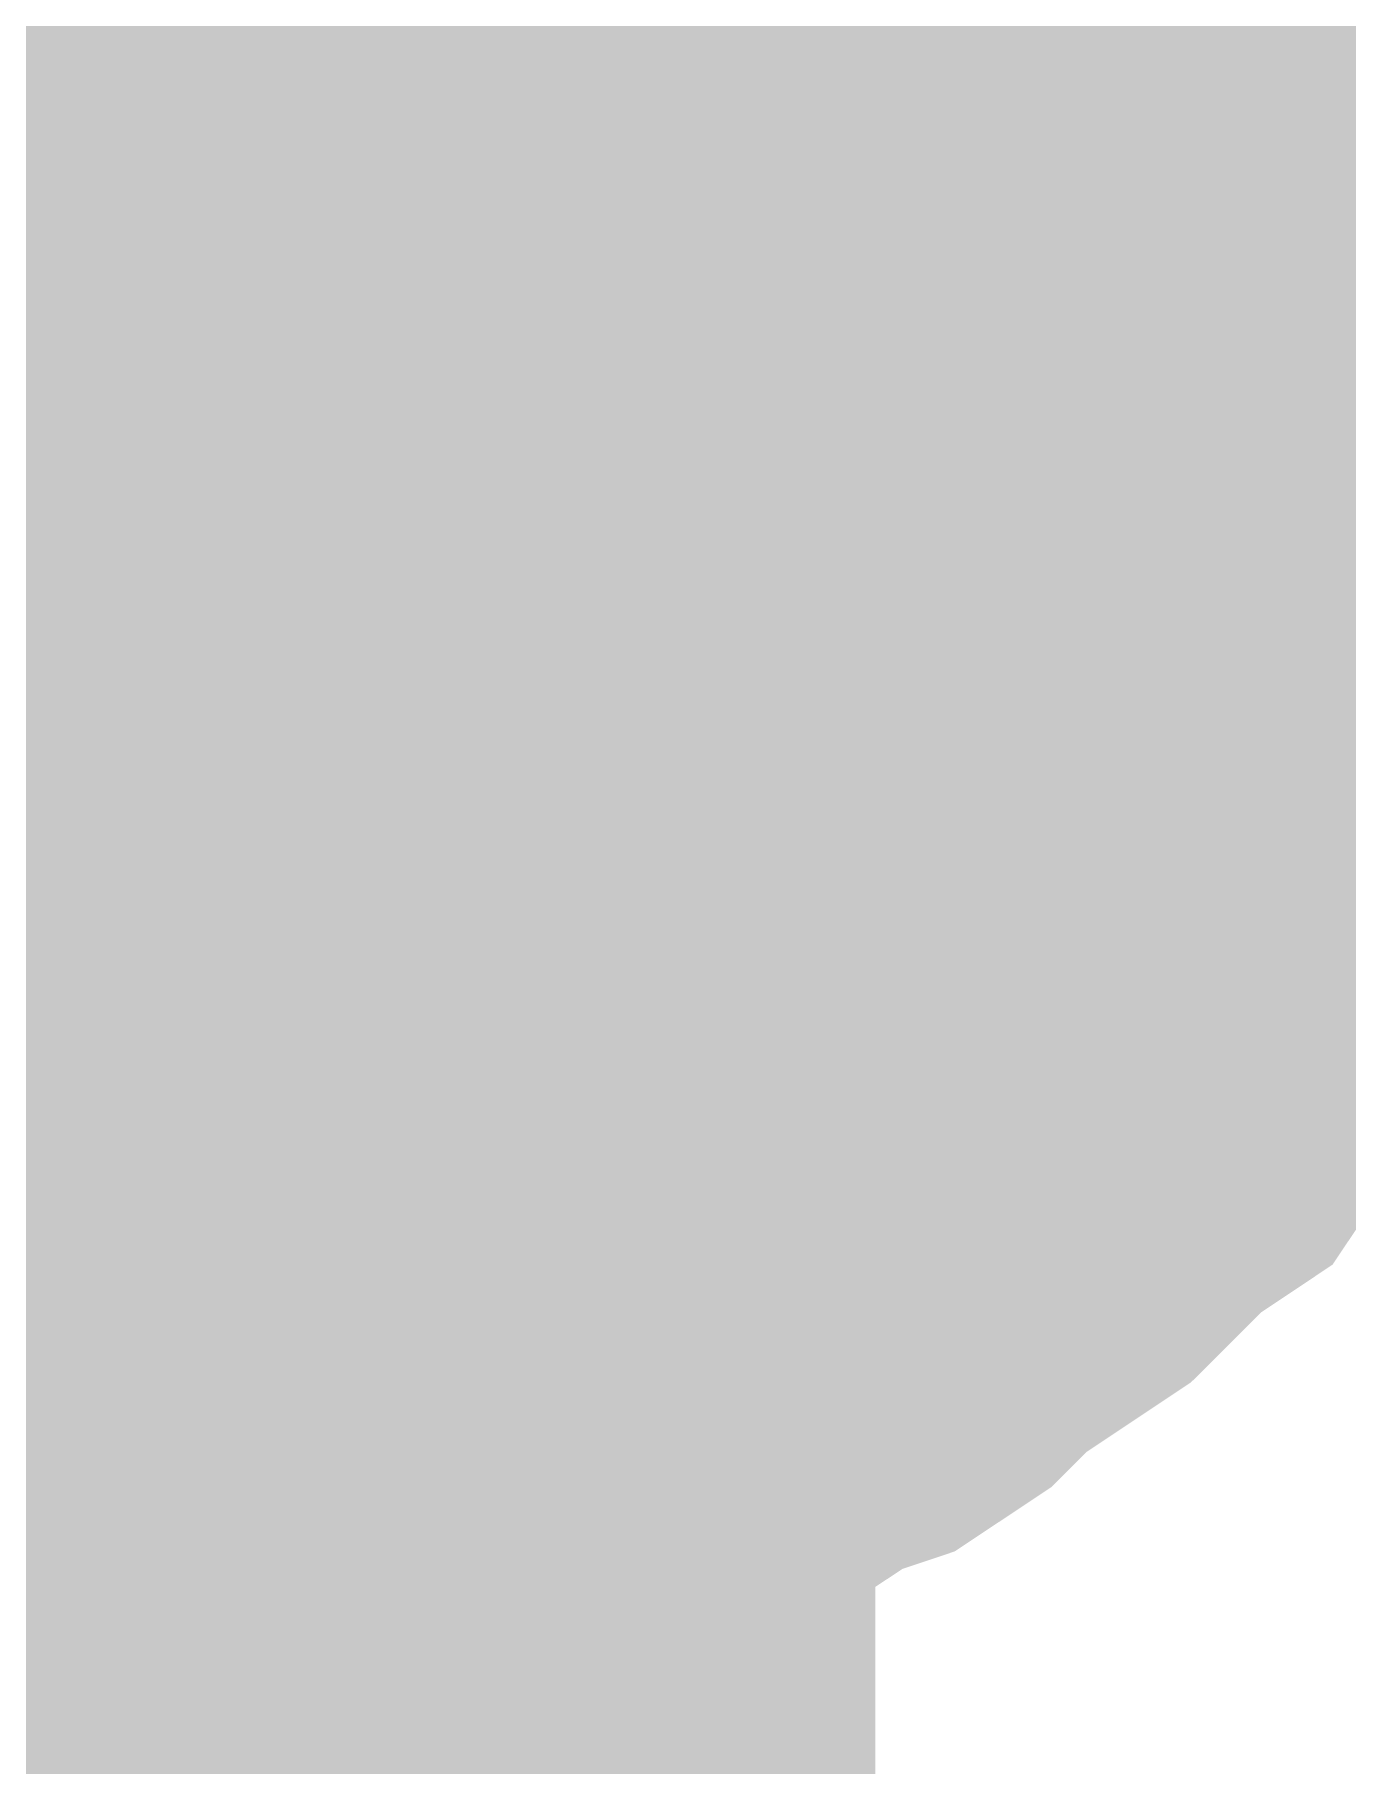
# Model space of a CAD drawing. Header units: inches. Extents: x 0 to 841, y 0 to 594.
# Drawn here: x 214.855 to 215.701, y 556.545 to 557.661 of the extents above; entities that cross this region are included whole.
import ezdxf

# ---------------------------------------------------------------- set-up
doc = ezdxf.new("R2010")
doc.units = ezdxf.units.IN
doc.layers.add('Sheet', color=255, linetype='Continuous')

msp = doc.modelspace()

# ---------------------------------------------------------------- linework, layer by layer
at = {"layer": 'Sheet'}
msp.add_lwpolyline([(214.7459, 557.4999, 0.508, 0.508, 1), (215.2539, 557.4999, 0.508, 0.508, 1)], format="xyseb", close=True, dxfattribs=at)
for points in [[(215.696, 557.8295, 0.2997, 0.2997, 0), (215.7185, 557.7958, 0.2997, 0.2997, 0), (215.7297, 557.7621, 0.2997, 0.2997, 0), (215.7409, 557.7172, 0.2997, 0.2997, 0), (215.7522, 557.6835, 0.2997, 0.2997, 0), (215.7634, 557.6498, 0.2997, 0.2997, 0), (215.7634, 557.6049, 0.2997, 0.2997, 0), (215.7746, 557.5712, 0.2997, 0.2997, 0), (215.7746, 557.5375, 0.2997, 0.2997, 0), (215.7746, 557.4926, 0.2997, 0.2997, 0)], [(215.696, 557.8295, 0.2997, 0.2997, 0), (215.7185, 557.7958, 0.2997, 0.2997, 0), (215.7297, 557.7621, 0.2997, 0.2997, 0), (215.7409, 557.7172, 0.2997, 0.2997, 0), (215.7522, 557.6835, 0.2997, 0.2997, 0), (215.7634, 557.6498, 0.2997, 0.2997, 0), (215.7634, 557.6049, 0.2997, 0.2997, 0), (215.7746, 557.5712, 0.2997, 0.2997, 0), (215.7746, 557.5375, 0.2997, 0.2997, 0), (215.7746, 557.4926, 0.2997, 0.2997, 0)], [(215.696, 557.8295, 0.2997, 0.2997, 0), (215.7185, 557.7958, 0.2997, 0.2997, 0), (215.7297, 557.7621, 0.2997, 0.2997, 0), (215.7409, 557.7172, 0.2997, 0.2997, 0), (215.7522, 557.6835, 0.2997, 0.2997, 0), (215.7634, 557.6498, 0.2997, 0.2997, 0), (215.7634, 557.6049, 0.2997, 0.2997, 0), (215.7746, 557.5712, 0.2997, 0.2997, 0), (215.7746, 557.5375, 0.2997, 0.2997, 0), (215.7746, 557.4926, 0.2997, 0.2997, 0)], [(215.4153, 557.8183, 0.2997, 0.2997, 0), (215.4265, 557.7958, 0.2997, 0.2997, 0), (215.4378, 557.7734, 0.2997, 0.2997, 0), (215.4602, 557.7509, 0.2997, 0.2997, 0), (215.4714, 557.7397, 0.2997, 0.2997, 0), (215.4827, 557.7172, 0.2997, 0.2997, 0), (215.4827, 557.6948, 0.2997, 0.2997, 0), (215.4939, 557.6723, 0.2997, 0.2997, 0), (215.5051, 557.6386, 0.2997, 0.2997, 0), (215.5164, 557.6162, 0.2997, 0.2997, 0), (215.5164, 557.5937, 0.2997, 0.2997, 0), (215.5164, 557.5712, 0.2997, 0.2997, 0), (215.5276, 557.5488, 0.2997, 0.2997, 0), (215.5276, 557.5151, 0.2997, 0.2997, 0), (215.5276, 557.4926, 0.2997, 0.2997, 0)], [(215.4153, 557.8183, 0.2997, 0.2997, 0), (215.4265, 557.7958, 0.2997, 0.2997, 0), (215.4378, 557.7734, 0.2997, 0.2997, 0), (215.4602, 557.7509, 0.2997, 0.2997, 0), (215.4714, 557.7397, 0.2997, 0.2997, 0), (215.4827, 557.7172, 0.2997, 0.2997, 0), (215.4827, 557.6948, 0.2997, 0.2997, 0), (215.4939, 557.6723, 0.2997, 0.2997, 0), (215.5051, 557.6386, 0.2997, 0.2997, 0), (215.5164, 557.6162, 0.2997, 0.2997, 0), (215.5164, 557.5937, 0.2997, 0.2997, 0), (215.5164, 557.5712, 0.2997, 0.2997, 0), (215.5276, 557.5488, 0.2997, 0.2997, 0), (215.5276, 557.5151, 0.2997, 0.2997, 0), (215.5276, 557.4926, 0.2997, 0.2997, 0)], [(187.5227, 557.4926, 0.7493, 0.7493, 0), (200.0205, 557.4926, 0.7493, 0.7493, 0), (200.0205, 557.4926, 0.7493, 0.7493, 0), (215.0223, 557.4926, 0.7493, 0.7493, 0), (215.0223, 557.4926, 0.7493, 0.7493, 0), (227.5201, 557.4926, 0.7493, 0.7493, 0)], [(215.0223, 557.4926, 0.7493, 0.7493, 0), (215.0223, 551.9901, 0.7493, 0.7493, 0)], [(215.4827, 557.7172, 0.0991, 0.0991, 0), (215.4827, 557.6948, 0.0991, 0.0991, 0), (215.4939, 557.6723, 0.0991, 0.0991, 0), (215.5051, 557.6386, 0.0991, 0.0991, 0), (215.5164, 557.6162, 0.0991, 0.0991, 0), (215.5164, 557.5937, 0.0991, 0.0991, 0), (215.5164, 557.5712, 0.0991, 0.0991, 0), (215.5276, 557.5488, 0.0991, 0.0991, 0), (215.5276, 557.5151, 0.0991, 0.0991, 0), (215.5276, 557.4926, 0.0991, 0.0991, 0)], [(215.4827, 557.7172, 0.0991, 0.0991, 0), (215.4827, 557.6948, 0.0991, 0.0991, 0), (215.4939, 557.6723, 0.0991, 0.0991, 0), (215.5051, 557.6386, 0.0991, 0.0991, 0), (215.5164, 557.6162, 0.0991, 0.0991, 0), (215.5164, 557.5937, 0.0991, 0.0991, 0), (215.5164, 557.5712, 0.0991, 0.0991, 0), (215.5276, 557.5488, 0.0991, 0.0991, 0), (215.5276, 557.5151, 0.0991, 0.0991, 0), (215.5276, 557.4926, 0.0991, 0.0991, 0)], [(215.7409, 557.7172, 0.0991, 0.0991, 0), (215.7522, 557.6835, 0.0991, 0.0991, 0)], [(215.7409, 557.7172, 0.0991, 0.0991, 0), (215.7522, 557.6835, 0.0991, 0.0991, 0)], [(215.7409, 557.7172, 0.0991, 0.0991, 0), (215.7522, 557.6835, 0.0991, 0.0991, 0)], [(215.7746, 557.4926, 0.2997, 0.2997, 0), (215.7746, 557.4589, 0.2997, 0.2997, 0), (215.7746, 557.414, 0.2997, 0.2997, 0), (215.7634, 557.3803, 0.2997, 0.2997, 0), (215.7634, 557.3354, 0.2997, 0.2997, 0), (215.7522, 557.3017, 0.2997, 0.2997, 0), (215.7409, 557.268, 0.2997, 0.2997, 0), (215.7297, 557.2343, 0.2997, 0.2997, 0), (215.7185, 557.2007, 0.2997, 0.2997, 0), (215.696, 557.167, 0.2997, 0.2997, 0), (215.6848, 557.1333, 0.2997, 0.2997, 0), (215.6623, 557.0996, 0.2997, 0.2997, 0), (215.6511, 557.0659, 0.2997, 0.2997, 0), (215.6286, 557.0434, 0.2997, 0.2997, 0), (215.6062, 557.0098, 0.2997, 0.2997, 0), (215.5837, 556.9761, 0.2997, 0.2997, 0), (215.55, 556.9536, 0.2997, 0.2997, 0), (215.5276, 556.9311, 0.2997, 0.2997, 0), (215.5051, 556.9087, 0.2997, 0.2997, 0), (215.4714, 556.8862, 0.2997, 0.2997, 0), (215.4378, 556.8638, 0.2997, 0.2997, 0), (215.4153, 556.8413, 0.2997, 0.2997, 0), (215.3816, 556.8189, 0.2997, 0.2997, 0), (215.3479, 556.8076, 0.2997, 0.2997, 0), (215.3142, 556.7852, 0.2997, 0.2997, 0), (215.2805, 556.7739, 0.2997, 0.2997, 0), (215.2469, 556.7627, 0.2997, 0.2997, 0), (215.2132, 556.7515, 0.2997, 0.2997, 0), (215.1795, 556.7402, 0.2997, 0.2997, 0), (215.1346, 556.7402, 0.2997, 0.2997, 0), (215.1009, 556.729, 0.2997, 0.2997, 0), (215.056, 556.729, 0.2997, 0.2997, 0), (215.0223, 556.729, 0.2997, 0.2997, 0)], [(215.0223, 552.4955, 0.2997, 0.2997, 0), (215.0223, 557.4926, 0.2997, 0.2997, 0)], [(215.7746, 557.4926, 0.2997, 0.2997, 0), (215.7746, 557.4589, 0.2997, 0.2997, 0), (215.7746, 557.414, 0.2997, 0.2997, 0), (215.7634, 557.3803, 0.2997, 0.2997, 0), (215.7634, 557.3354, 0.2997, 0.2997, 0), (215.7522, 557.3017, 0.2997, 0.2997, 0), (215.7409, 557.268, 0.2997, 0.2997, 0), (215.7297, 557.2343, 0.2997, 0.2997, 0), (215.7185, 557.2007, 0.2997, 0.2997, 0), (215.696, 557.167, 0.2997, 0.2997, 0), (215.6848, 557.1333, 0.2997, 0.2997, 0), (215.6623, 557.0996, 0.2997, 0.2997, 0), (215.6511, 557.0659, 0.2997, 0.2997, 0), (215.6286, 557.0434, 0.2997, 0.2997, 0), (215.6062, 557.0098, 0.2997, 0.2997, 0), (215.5837, 556.9761, 0.2997, 0.2997, 0), (215.55, 556.9536, 0.2997, 0.2997, 0), (215.5276, 556.9311, 0.2997, 0.2997, 0), (215.5051, 556.9087, 0.2997, 0.2997, 0), (215.4714, 556.8862, 0.2997, 0.2997, 0), (215.4378, 556.8638, 0.2997, 0.2997, 0), (215.4153, 556.8413, 0.2997, 0.2997, 0), (215.3816, 556.8189, 0.2997, 0.2997, 0), (215.3479, 556.8076, 0.2997, 0.2997, 0), (215.3142, 556.7852, 0.2997, 0.2997, 0), (215.2805, 556.7739, 0.2997, 0.2997, 0), (215.2469, 556.7627, 0.2997, 0.2997, 0), (215.2132, 556.7515, 0.2997, 0.2997, 0), (215.1795, 556.7402, 0.2997, 0.2997, 0), (215.1346, 556.7402, 0.2997, 0.2997, 0), (215.1009, 556.729, 0.2997, 0.2997, 0), (215.056, 556.729, 0.2997, 0.2997, 0), (215.0223, 556.729, 0.2997, 0.2997, 0)], [(215.7746, 557.4926, 0.2997, 0.2997, 0), (215.7746, 557.4589, 0.2997, 0.2997, 0), (215.7746, 557.414, 0.2997, 0.2997, 0), (215.7634, 557.3803, 0.2997, 0.2997, 0), (215.7634, 557.3354, 0.2997, 0.2997, 0), (215.7522, 557.3017, 0.2997, 0.2997, 0), (215.7409, 557.268, 0.2997, 0.2997, 0), (215.7297, 557.2343, 0.2997, 0.2997, 0), (215.7185, 557.2007, 0.2997, 0.2997, 0), (215.696, 557.167, 0.2997, 0.2997, 0), (215.6848, 557.1333, 0.2997, 0.2997, 0), (215.6623, 557.0996, 0.2997, 0.2997, 0), (215.6511, 557.0659, 0.2997, 0.2997, 0), (215.6286, 557.0434, 0.2997, 0.2997, 0), (215.6062, 557.0098, 0.2997, 0.2997, 0), (215.5837, 556.9761, 0.2997, 0.2997, 0), (215.55, 556.9536, 0.2997, 0.2997, 0), (215.5276, 556.9311, 0.2997, 0.2997, 0), (215.5051, 556.9087, 0.2997, 0.2997, 0), (215.4714, 556.8862, 0.2997, 0.2997, 0), (215.4378, 556.8638, 0.2997, 0.2997, 0), (215.4153, 556.8413, 0.2997, 0.2997, 0), (215.3816, 556.8189, 0.2997, 0.2997, 0), (215.3479, 556.8076, 0.2997, 0.2997, 0), (215.3142, 556.7852, 0.2997, 0.2997, 0), (215.2805, 556.7739, 0.2997, 0.2997, 0), (215.2469, 556.7627, 0.2997, 0.2997, 0), (215.2132, 556.7515, 0.2997, 0.2997, 0), (215.1795, 556.7402, 0.2997, 0.2997, 0), (215.1346, 556.7402, 0.2997, 0.2997, 0), (215.1009, 556.729, 0.2997, 0.2997, 0), (215.056, 556.729, 0.2997, 0.2997, 0), (215.0223, 556.729, 0.2997, 0.2997, 0)], [(215.5276, 557.4926, 0.2997, 0.2997, 0), (215.5276, 557.4702, 0.2997, 0.2997, 0), (215.5276, 557.4365, 0.2997, 0.2997, 0), (215.5164, 557.414, 0.2997, 0.2997, 0), (215.5164, 557.3916, 0.2997, 0.2997, 0), (215.5164, 557.3691, 0.2997, 0.2997, 0), (215.5051, 557.3466, 0.2997, 0.2997, 0), (215.4939, 557.313, 0.2997, 0.2997, 0), (215.4827, 557.2905, 0.2997, 0.2997, 0), (215.4827, 557.268, 0.2997, 0.2997, 0), (215.4714, 557.2456, 0.2997, 0.2997, 0), (215.4602, 557.2343, 0.2997, 0.2997, 0), (215.4378, 557.2119, 0.2997, 0.2997, 0), (215.4265, 557.1894, 0.2997, 0.2997, 0), (215.4153, 557.167, 0.2997, 0.2997, 0), (215.3928, 557.1557, 0.2997, 0.2997, 0), (215.3816, 557.1333, 0.2997, 0.2997, 0), (215.3592, 557.1221, 0.2997, 0.2997, 0), (215.3479, 557.0996, 0.2997, 0.2997, 0), (215.3255, 557.0884, 0.2997, 0.2997, 0), (215.303, 557.0771, 0.2997, 0.2997, 0), (215.2805, 557.0547, 0.2997, 0.2997, 0), (215.2693, 557.0434, 0.2997, 0.2997, 0), (215.2469, 557.0322, 0.2997, 0.2997, 0), (215.2244, 557.0322, 0.2997, 0.2997, 0), (215.2019, 557.021, 0.2997, 0.2997, 0), (215.1683, 557.0098, 0.2997, 0.2997, 0), (215.1458, 556.9985, 0.2997, 0.2997, 0), (215.1233, 556.9985, 0.2997, 0.2997, 0), (215.1009, 556.9985, 0.2997, 0.2997, 0), (215.0784, 556.9873, 0.2997, 0.2997, 0), (215.0447, 556.9873, 0.2997, 0.2997, 0), (215.0223, 556.9873, 0.2997, 0.2997, 0)], [(215.5276, 557.4926, 0.2997, 0.2997, 0), (215.5276, 557.4702, 0.2997, 0.2997, 0), (215.5276, 557.4365, 0.2997, 0.2997, 0), (215.5164, 557.414, 0.2997, 0.2997, 0), (215.5164, 557.3916, 0.2997, 0.2997, 0), (215.5164, 557.3691, 0.2997, 0.2997, 0), (215.5051, 557.3466, 0.2997, 0.2997, 0), (215.4939, 557.313, 0.2997, 0.2997, 0), (215.4827, 557.2905, 0.2997, 0.2997, 0), (215.4827, 557.268, 0.2997, 0.2997, 0), (215.4714, 557.2456, 0.2997, 0.2997, 0), (215.4602, 557.2343, 0.2997, 0.2997, 0), (215.4378, 557.2119, 0.2997, 0.2997, 0), (215.4265, 557.1894, 0.2997, 0.2997, 0), (215.4153, 557.167, 0.2997, 0.2997, 0), (215.3928, 557.1557, 0.2997, 0.2997, 0), (215.3816, 557.1333, 0.2997, 0.2997, 0), (215.3592, 557.1221, 0.2997, 0.2997, 0), (215.3479, 557.0996, 0.2997, 0.2997, 0), (215.3255, 557.0884, 0.2997, 0.2997, 0), (215.303, 557.0771, 0.2997, 0.2997, 0), (215.2805, 557.0547, 0.2997, 0.2997, 0), (215.2693, 557.0434, 0.2997, 0.2997, 0), (215.2469, 557.0322, 0.2997, 0.2997, 0), (215.2244, 557.0322, 0.2997, 0.2997, 0), (215.2019, 557.021, 0.2997, 0.2997, 0), (215.1683, 557.0098, 0.2997, 0.2997, 0), (215.1458, 556.9985, 0.2997, 0.2997, 0), (215.1233, 556.9985, 0.2997, 0.2997, 0), (215.1009, 556.9985, 0.2997, 0.2997, 0), (215.0784, 556.9873, 0.2997, 0.2997, 0), (215.0447, 556.9873, 0.2997, 0.2997, 0), (215.0223, 556.9873, 0.2997, 0.2997, 0)], [(215.5276, 557.4926, 0.2997, 0.2997, 0), (215.5276, 557.4926, 0.2997, 0.2997, 0), (215.5276, 557.4926, 0.2997, 0.2997, 0), (215.5276, 557.4926, 0.2997, 0.2997, 0), (215.5276, 557.4926, 0.2997, 0.2997, 0), (215.5276, 557.4926, 0.2997, 0.2997, 0), (215.5276, 557.4926, 0.2997, 0.2997, 0), (215.5276, 557.4926, 0.2997, 0.2997, 0), (215.5276, 557.4926, 0.2997, 0.2997, 0), (215.5276, 557.4926, 0.2997, 0.2997, 0), (215.5276, 557.4926, 0.2997, 0.2997, 0), (215.5276, 557.4926, 0.2997, 0.2997, 0), (215.5276, 557.4926, 0.2997, 0.2997, 0), (215.5276, 557.4926, 0.2997, 0.2997, 0), (215.5276, 557.4926, 0.2997, 0.2997, 0), (215.5276, 557.4926, 0.2997, 0.2997, 0), (215.5276, 557.4926, 0.2997, 0.2997, 0), (215.5276, 557.4926, 0.2997, 0.2997, 0), (215.5276, 557.4926, 0.2997, 0.2997, 0), (215.5276, 557.4926, 0.2997, 0.2997, 0), (215.5276, 557.4926, 0.2997, 0.2997, 0), (215.5276, 557.4926, 0.2997, 0.2997, 0), (215.5276, 557.4926, 0.2997, 0.2997, 0), (215.5276, 557.4926, 0.2997, 0.2997, 0), (215.5276, 557.4926, 0.2997, 0.2997, 0), (215.5276, 557.4926, 0.2997, 0.2997, 0), (215.5276, 557.4926, 0.2997, 0.2997, 0), (215.5276, 557.4926, 0.2997, 0.2997, 0), (215.5276, 557.4926, 0.2997, 0.2997, 0), (215.5276, 557.4926, 0.2997, 0.2997, 0), (215.5276, 557.4926, 0.2997, 0.2997, 0), (215.5276, 557.4926, 0.2997, 0.2997, 0), (215.5276, 557.4926, 0.2997, 0.2997, 0)], [(215.5276, 557.4926, 0.2997, 0.2997, 0), (215.5276, 557.4926, 0.2997, 0.2997, 0)], [(215.5276, 557.4926, 0.2997, 0.2997, 0), (215.5276, 557.4926, 0.2997, 0.2997, 0), (215.5276, 557.4926, 0.2997, 0.2997, 0), (215.5276, 557.4926, 0.2997, 0.2997, 0), (215.5276, 557.4926, 0.2997, 0.2997, 0), (215.5276, 557.4926, 0.2997, 0.2997, 0), (215.5276, 557.4926, 0.2997, 0.2997, 0), (215.5276, 557.4926, 0.2997, 0.2997, 0), (215.5276, 557.4926, 0.2997, 0.2997, 0), (215.5276, 557.4926, 0.2997, 0.2997, 0), (215.5276, 557.4926, 0.2997, 0.2997, 0), (215.5276, 557.4926, 0.2997, 0.2997, 0), (215.5276, 557.4926, 0.2997, 0.2997, 0), (215.5276, 557.4926, 0.2997, 0.2997, 0), (215.5276, 557.4926, 0.2997, 0.2997, 0), (215.5276, 557.4926, 0.2997, 0.2997, 0), (215.5276, 557.4926, 0.2997, 0.2997, 0), (215.5276, 557.4926, 0.2997, 0.2997, 0), (215.5276, 557.4926, 0.2997, 0.2997, 0), (215.5276, 557.4926, 0.2997, 0.2997, 0), (215.5276, 557.4926, 0.2997, 0.2997, 0), (215.5276, 557.4926, 0.2997, 0.2997, 0), (215.5276, 557.4926, 0.2997, 0.2997, 0), (215.5276, 557.4926, 0.2997, 0.2997, 0), (215.5276, 557.4926, 0.2997, 0.2997, 0), (215.5276, 557.4926, 0.2997, 0.2997, 0), (215.5276, 557.4926, 0.2997, 0.2997, 0), (215.5276, 557.4926, 0.2997, 0.2997, 0), (215.5276, 557.4926, 0.2997, 0.2997, 0), (215.5276, 557.4926, 0.2997, 0.2997, 0), (215.5276, 557.4926, 0.2997, 0.2997, 0), (215.5276, 557.4926, 0.2997, 0.2997, 0), (215.5276, 557.4926, 0.2997, 0.2997, 0)], [(215.5276, 557.4926, 0.2997, 0.2997, 0), (215.5276, 557.4926, 0.2997, 0.2997, 0)], [(215.7746, 557.4926, 0.2997, 0.2997, 0), (215.7746, 557.4926, 0.2997, 0.2997, 0), (215.7746, 557.4926, 0.2997, 0.2997, 0), (215.7746, 557.4926, 0.2997, 0.2997, 0), (215.7746, 557.4926, 0.2997, 0.2997, 0), (215.7746, 557.4926, 0.2997, 0.2997, 0), (215.7746, 557.4926, 0.2997, 0.2997, 0), (215.7746, 557.4926, 0.2997, 0.2997, 0), (215.7746, 557.4926, 0.2997, 0.2997, 0), (215.7746, 557.4926, 0.2997, 0.2997, 0), (215.7746, 557.4926, 0.2997, 0.2997, 0), (215.7746, 557.4926, 0.2997, 0.2997, 0), (215.7746, 557.4926, 0.2997, 0.2997, 0), (215.7746, 557.4926, 0.2997, 0.2997, 0), (215.7746, 557.4926, 0.2997, 0.2997, 0), (215.7746, 557.4926, 0.2997, 0.2997, 0), (215.7746, 557.4926, 0.2997, 0.2997, 0), (215.7746, 557.4926, 0.2997, 0.2997, 0), (215.7746, 557.4926, 0.2997, 0.2997, 0), (215.7746, 557.4926, 0.2997, 0.2997, 0), (215.7746, 557.4926, 0.2997, 0.2997, 0), (215.7746, 557.4926, 0.2997, 0.2997, 0), (215.7746, 557.4926, 0.2997, 0.2997, 0), (215.7746, 557.4926, 0.2997, 0.2997, 0), (215.7746, 557.4926, 0.2997, 0.2997, 0), (215.7746, 557.4926, 0.2997, 0.2997, 0), (215.7746, 557.4926, 0.2997, 0.2997, 0), (215.7746, 557.4926, 0.2997, 0.2997, 0), (215.7746, 557.4926, 0.2997, 0.2997, 0), (215.7746, 557.4926, 0.2997, 0.2997, 0), (215.7746, 557.4926, 0.2997, 0.2997, 0), (215.7746, 557.4926, 0.2997, 0.2997, 0), (215.7746, 557.4926, 0.2997, 0.2997, 0)], [(215.7746, 557.4926, 0.2997, 0.2997, 0), (215.7746, 557.4926, 0.2997, 0.2997, 0)], [(215.7746, 557.4926, 0.2997, 0.2997, 0), (215.7746, 557.4926, 0.2997, 0.2997, 0), (215.7746, 557.4926, 0.2997, 0.2997, 0), (215.7746, 557.4926, 0.2997, 0.2997, 0), (215.7746, 557.4926, 0.2997, 0.2997, 0), (215.7746, 557.4926, 0.2997, 0.2997, 0), (215.7746, 557.4926, 0.2997, 0.2997, 0), (215.7746, 557.4926, 0.2997, 0.2997, 0), (215.7746, 557.4926, 0.2997, 0.2997, 0), (215.7746, 557.4926, 0.2997, 0.2997, 0), (215.7746, 557.4926, 0.2997, 0.2997, 0), (215.7746, 557.4926, 0.2997, 0.2997, 0), (215.7746, 557.4926, 0.2997, 0.2997, 0), (215.7746, 557.4926, 0.2997, 0.2997, 0), (215.7746, 557.4926, 0.2997, 0.2997, 0), (215.7746, 557.4926, 0.2997, 0.2997, 0), (215.7746, 557.4926, 0.2997, 0.2997, 0), (215.7746, 557.4926, 0.2997, 0.2997, 0), (215.7746, 557.4926, 0.2997, 0.2997, 0), (215.7746, 557.4926, 0.2997, 0.2997, 0), (215.7746, 557.4926, 0.2997, 0.2997, 0), (215.7746, 557.4926, 0.2997, 0.2997, 0), (215.7746, 557.4926, 0.2997, 0.2997, 0), (215.7746, 557.4926, 0.2997, 0.2997, 0), (215.7746, 557.4926, 0.2997, 0.2997, 0), (215.7746, 557.4926, 0.2997, 0.2997, 0), (215.7746, 557.4926, 0.2997, 0.2997, 0), (215.7746, 557.4926, 0.2997, 0.2997, 0), (215.7746, 557.4926, 0.2997, 0.2997, 0), (215.7746, 557.4926, 0.2997, 0.2997, 0), (215.7746, 557.4926, 0.2997, 0.2997, 0), (215.7746, 557.4926, 0.2997, 0.2997, 0), (215.7746, 557.4926, 0.2997, 0.2997, 0)], [(215.7746, 557.4926, 0.2997, 0.2997, 0), (215.7746, 557.4926, 0.2997, 0.2997, 0)], [(215.7746, 557.4926, 0.2997, 0.2997, 0), (215.7746, 557.4926, 0.2997, 0.2997, 0), (215.7746, 557.4926, 0.2997, 0.2997, 0), (215.7746, 557.4926, 0.2997, 0.2997, 0), (215.7746, 557.4926, 0.2997, 0.2997, 0), (215.7746, 557.4926, 0.2997, 0.2997, 0), (215.7746, 557.4926, 0.2997, 0.2997, 0), (215.7746, 557.4926, 0.2997, 0.2997, 0), (215.7746, 557.4926, 0.2997, 0.2997, 0), (215.7746, 557.4926, 0.2997, 0.2997, 0), (215.7746, 557.4926, 0.2997, 0.2997, 0), (215.7746, 557.4926, 0.2997, 0.2997, 0), (215.7746, 557.4926, 0.2997, 0.2997, 0), (215.7746, 557.4926, 0.2997, 0.2997, 0), (215.7746, 557.4926, 0.2997, 0.2997, 0), (215.7746, 557.4926, 0.2997, 0.2997, 0), (215.7746, 557.4926, 0.2997, 0.2997, 0), (215.7746, 557.4926, 0.2997, 0.2997, 0), (215.7746, 557.4926, 0.2997, 0.2997, 0), (215.7746, 557.4926, 0.2997, 0.2997, 0), (215.7746, 557.4926, 0.2997, 0.2997, 0), (215.7746, 557.4926, 0.2997, 0.2997, 0), (215.7746, 557.4926, 0.2997, 0.2997, 0), (215.7746, 557.4926, 0.2997, 0.2997, 0), (215.7746, 557.4926, 0.2997, 0.2997, 0), (215.7746, 557.4926, 0.2997, 0.2997, 0), (215.7746, 557.4926, 0.2997, 0.2997, 0), (215.7746, 557.4926, 0.2997, 0.2997, 0), (215.7746, 557.4926, 0.2997, 0.2997, 0), (215.7746, 557.4926, 0.2997, 0.2997, 0), (215.7746, 557.4926, 0.2997, 0.2997, 0), (215.7746, 557.4926, 0.2997, 0.2997, 0), (215.7746, 557.4926, 0.2997, 0.2997, 0)], [(215.7746, 557.4926, 0.2997, 0.2997, 0), (215.7746, 557.4926, 0.2997, 0.2997, 0)], [(215.5276, 557.4926, 0.0991, 0.0991, 0), (215.5276, 557.4702, 0.0991, 0.0991, 0), (215.5276, 557.4365, 0.0991, 0.0991, 0), (215.5164, 557.414, 0.0991, 0.0991, 0), (215.5164, 557.3916, 0.0991, 0.0991, 0), (215.5164, 557.3691, 0.0991, 0.0991, 0), (215.5051, 557.3466, 0.0991, 0.0991, 0), (215.4939, 557.313, 0.0991, 0.0991, 0), (215.4827, 557.2905, 0.0991, 0.0991, 0), (215.4827, 557.268, 0.0991, 0.0991, 0), (215.4714, 557.2456, 0.0991, 0.0991, 0), (215.4602, 557.2343, 0.0991, 0.0991, 0), (215.4378, 557.2119, 0.0991, 0.0991, 0), (215.4265, 557.1894, 0.0991, 0.0991, 0), (215.4153, 557.167, 0.0991, 0.0991, 0), (215.3928, 557.1557, 0.0991, 0.0991, 0), (215.3816, 557.1333, 0.0991, 0.0991, 0), (215.3592, 557.1221, 0.0991, 0.0991, 0), (215.3479, 557.0996, 0.0991, 0.0991, 0), (215.3255, 557.0884, 0.0991, 0.0991, 0), (215.303, 557.0771, 0.0991, 0.0991, 0), (215.2805, 557.0547, 0.0991, 0.0991, 0), (215.2693, 557.0434, 0.0991, 0.0991, 0), (215.2469, 557.0322, 0.0991, 0.0991, 0), (215.2244, 557.0322, 0.0991, 0.0991, 0), (215.2019, 557.021, 0.0991, 0.0991, 0), (215.1683, 557.0098, 0.0991, 0.0991, 0), (215.1458, 556.9985, 0.0991, 0.0991, 0), (215.1233, 556.9985, 0.0991, 0.0991, 0), (215.1009, 556.9985, 0.0991, 0.0991, 0), (215.0784, 556.9873, 0.0991, 0.0991, 0), (215.0447, 556.9873, 0.0991, 0.0991, 0), (215.0223, 556.9873, 0.0991, 0.0991, 0)], [(215.5276, 557.4926, 0.0991, 0.0991, 0), (215.5276, 557.4702, 0.0991, 0.0991, 0), (215.5276, 557.4365, 0.0991, 0.0991, 0), (215.5164, 557.414, 0.0991, 0.0991, 0), (215.5164, 557.3916, 0.0991, 0.0991, 0), (215.5164, 557.3691, 0.0991, 0.0991, 0), (215.5051, 557.3466, 0.0991, 0.0991, 0), (215.4939, 557.313, 0.0991, 0.0991, 0), (215.4827, 557.2905, 0.0991, 0.0991, 0), (215.4827, 557.268, 0.0991, 0.0991, 0), (215.4714, 557.2456, 0.0991, 0.0991, 0), (215.4602, 557.2343, 0.0991, 0.0991, 0), (215.4378, 557.2119, 0.0991, 0.0991, 0), (215.4265, 557.1894, 0.0991, 0.0991, 0), (215.4153, 557.167, 0.0991, 0.0991, 0), (215.3928, 557.1557, 0.0991, 0.0991, 0), (215.3816, 557.1333, 0.0991, 0.0991, 0), (215.3592, 557.1221, 0.0991, 0.0991, 0), (215.3479, 557.0996, 0.0991, 0.0991, 0), (215.3255, 557.0884, 0.0991, 0.0991, 0), (215.303, 557.0771, 0.0991, 0.0991, 0), (215.2805, 557.0547, 0.0991, 0.0991, 0), (215.2693, 557.0434, 0.0991, 0.0991, 0), (215.2469, 557.0322, 0.0991, 0.0991, 0), (215.2244, 557.0322, 0.0991, 0.0991, 0), (215.2019, 557.021, 0.0991, 0.0991, 0), (215.1683, 557.0098, 0.0991, 0.0991, 0), (215.1458, 556.9985, 0.0991, 0.0991, 0), (215.1233, 556.9985, 0.0991, 0.0991, 0), (215.1009, 556.9985, 0.0991, 0.0991, 0), (215.0784, 556.9873, 0.0991, 0.0991, 0), (215.0447, 556.9873, 0.0991, 0.0991, 0), (215.0223, 556.9873, 0.0991, 0.0991, 0)], [(215.5276, 557.4926, 0.0991, 0.0991, 0), (215.5276, 557.4926, 0.0991, 0.0991, 0), (215.5276, 557.4926, 0.0991, 0.0991, 0), (215.5276, 557.4926, 0.0991, 0.0991, 0), (215.5276, 557.4926, 0.0991, 0.0991, 0), (215.5276, 557.4926, 0.0991, 0.0991, 0), (215.5276, 557.4926, 0.0991, 0.0991, 0), (215.5276, 557.4926, 0.0991, 0.0991, 0), (215.5276, 557.4926, 0.0991, 0.0991, 0), (215.5276, 557.4926, 0.0991, 0.0991, 0), (215.5276, 557.4926, 0.0991, 0.0991, 0), (215.5276, 557.4926, 0.0991, 0.0991, 0), (215.5276, 557.4926, 0.0991, 0.0991, 0), (215.5276, 557.4926, 0.0991, 0.0991, 0), (215.5276, 557.4926, 0.0991, 0.0991, 0), (215.5276, 557.4926, 0.0991, 0.0991, 0), (215.5276, 557.4926, 0.0991, 0.0991, 0), (215.5276, 557.4926, 0.0991, 0.0991, 0), (215.5276, 557.4926, 0.0991, 0.0991, 0), (215.5276, 557.4926, 0.0991, 0.0991, 0), (215.5276, 557.4926, 0.0991, 0.0991, 0), (215.5276, 557.4926, 0.0991, 0.0991, 0), (215.5276, 557.4926, 0.0991, 0.0991, 0), (215.5276, 557.4926, 0.0991, 0.0991, 0), (215.5276, 557.4926, 0.0991, 0.0991, 0), (215.5276, 557.4926, 0.0991, 0.0991, 0), (215.5276, 557.4926, 0.0991, 0.0991, 0), (215.5276, 557.4926, 0.0991, 0.0991, 0), (215.5276, 557.4926, 0.0991, 0.0991, 0), (215.5276, 557.4926, 0.0991, 0.0991, 0), (215.5276, 557.4926, 0.0991, 0.0991, 0), (215.5276, 557.4926, 0.0991, 0.0991, 0), (215.5276, 557.4926, 0.0991, 0.0991, 0)], [(215.5276, 557.4926, 0.0991, 0.0991, 0), (215.5276, 557.4926, 0.0991, 0.0991, 0)], [(215.5276, 557.4926, 0.0991, 0.0991, 0), (215.5276, 557.4926, 0.0991, 0.0991, 0), (215.5276, 557.4926, 0.0991, 0.0991, 0), (215.5276, 557.4926, 0.0991, 0.0991, 0), (215.5276, 557.4926, 0.0991, 0.0991, 0), (215.5276, 557.4926, 0.0991, 0.0991, 0), (215.5276, 557.4926, 0.0991, 0.0991, 0), (215.5276, 557.4926, 0.0991, 0.0991, 0), (215.5276, 557.4926, 0.0991, 0.0991, 0), (215.5276, 557.4926, 0.0991, 0.0991, 0), (215.5276, 557.4926, 0.0991, 0.0991, 0), (215.5276, 557.4926, 0.0991, 0.0991, 0), (215.5276, 557.4926, 0.0991, 0.0991, 0), (215.5276, 557.4926, 0.0991, 0.0991, 0), (215.5276, 557.4926, 0.0991, 0.0991, 0), (215.5276, 557.4926, 0.0991, 0.0991, 0), (215.5276, 557.4926, 0.0991, 0.0991, 0), (215.5276, 557.4926, 0.0991, 0.0991, 0), (215.5276, 557.4926, 0.0991, 0.0991, 0), (215.5276, 557.4926, 0.0991, 0.0991, 0), (215.5276, 557.4926, 0.0991, 0.0991, 0), (215.5276, 557.4926, 0.0991, 0.0991, 0), (215.5276, 557.4926, 0.0991, 0.0991, 0), (215.5276, 557.4926, 0.0991, 0.0991, 0), (215.5276, 557.4926, 0.0991, 0.0991, 0), (215.5276, 557.4926, 0.0991, 0.0991, 0), (215.5276, 557.4926, 0.0991, 0.0991, 0), (215.5276, 557.4926, 0.0991, 0.0991, 0), (215.5276, 557.4926, 0.0991, 0.0991, 0), (215.5276, 557.4926, 0.0991, 0.0991, 0), (215.5276, 557.4926, 0.0991, 0.0991, 0), (215.5276, 557.4926, 0.0991, 0.0991, 0), (215.5276, 557.4926, 0.0991, 0.0991, 0)], [(215.5276, 557.4926, 0.0991, 0.0991, 0), (215.5276, 557.4926, 0.0991, 0.0991, 0)], [(215.7522, 557.3017, 0.0991, 0.0991, 0), (215.7409, 557.268, 0.0991, 0.0991, 0), (215.7297, 557.2343, 0.0991, 0.0991, 0), (215.7185, 557.2007, 0.0991, 0.0991, 0), (215.696, 557.167, 0.0991, 0.0991, 0), (215.6848, 557.1333, 0.0991, 0.0991, 0), (215.6623, 557.0996, 0.0991, 0.0991, 0), (215.6511, 557.0659, 0.0991, 0.0991, 0), (215.6286, 557.0434, 0.0991, 0.0991, 0), (215.6062, 557.0098, 0.0991, 0.0991, 0), (215.5837, 556.9761, 0.0991, 0.0991, 0), (215.55, 556.9536, 0.0991, 0.0991, 0), (215.5276, 556.9311, 0.0991, 0.0991, 0), (215.5051, 556.9087, 0.0991, 0.0991, 0), (215.4714, 556.8862, 0.0991, 0.0991, 0), (215.4378, 556.8638, 0.0991, 0.0991, 0), (215.4153, 556.8413, 0.0991, 0.0991, 0), (215.3816, 556.8189, 0.0991, 0.0991, 0), (215.3479, 556.8076, 0.0991, 0.0991, 0), (215.3142, 556.7852, 0.0991, 0.0991, 0), (215.2805, 556.7739, 0.0991, 0.0991, 0), (215.2469, 556.7627, 0.0991, 0.0991, 0), (215.2132, 556.7515, 0.0991, 0.0991, 0), (215.1795, 556.7402, 0.0991, 0.0991, 0), (215.1346, 556.7402, 0.0991, 0.0991, 0), (215.1009, 556.729, 0.0991, 0.0991, 0), (215.056, 556.729, 0.0991, 0.0991, 0), (215.0223, 556.729, 0.0991, 0.0991, 0)], [(215.7522, 557.3017, 0.0991, 0.0991, 0), (215.7409, 557.268, 0.0991, 0.0991, 0), (215.7297, 557.2343, 0.0991, 0.0991, 0), (215.7185, 557.2007, 0.0991, 0.0991, 0), (215.696, 557.167, 0.0991, 0.0991, 0), (215.6848, 557.1333, 0.0991, 0.0991, 0), (215.6623, 557.0996, 0.0991, 0.0991, 0), (215.6511, 557.0659, 0.0991, 0.0991, 0), (215.6286, 557.0434, 0.0991, 0.0991, 0), (215.6062, 557.0098, 0.0991, 0.0991, 0), (215.5837, 556.9761, 0.0991, 0.0991, 0), (215.55, 556.9536, 0.0991, 0.0991, 0), (215.5276, 556.9311, 0.0991, 0.0991, 0), (215.5051, 556.9087, 0.0991, 0.0991, 0), (215.4714, 556.8862, 0.0991, 0.0991, 0), (215.4378, 556.8638, 0.0991, 0.0991, 0), (215.4153, 556.8413, 0.0991, 0.0991, 0), (215.3816, 556.8189, 0.0991, 0.0991, 0), (215.3479, 556.8076, 0.0991, 0.0991, 0), (215.3142, 556.7852, 0.0991, 0.0991, 0), (215.2805, 556.7739, 0.0991, 0.0991, 0), (215.2469, 556.7627, 0.0991, 0.0991, 0), (215.2132, 556.7515, 0.0991, 0.0991, 0), (215.1795, 556.7402, 0.0991, 0.0991, 0), (215.1346, 556.7402, 0.0991, 0.0991, 0), (215.1009, 556.729, 0.0991, 0.0991, 0), (215.056, 556.729, 0.0991, 0.0991, 0), (215.0223, 556.729, 0.0991, 0.0991, 0)], [(215.7522, 557.3017, 0.0991, 0.0991, 0), (215.7409, 557.268, 0.0991, 0.0991, 0), (215.7297, 557.2343, 0.0991, 0.0991, 0), (215.7185, 557.2007, 0.0991, 0.0991, 0), (215.696, 557.167, 0.0991, 0.0991, 0), (215.6848, 557.1333, 0.0991, 0.0991, 0), (215.6623, 557.0996, 0.0991, 0.0991, 0), (215.6511, 557.0659, 0.0991, 0.0991, 0), (215.6286, 557.0434, 0.0991, 0.0991, 0), (215.6062, 557.0098, 0.0991, 0.0991, 0), (215.5837, 556.9761, 0.0991, 0.0991, 0), (215.55, 556.9536, 0.0991, 0.0991, 0), (215.5276, 556.9311, 0.0991, 0.0991, 0), (215.5051, 556.9087, 0.0991, 0.0991, 0), (215.4714, 556.8862, 0.0991, 0.0991, 0), (215.4378, 556.8638, 0.0991, 0.0991, 0), (215.4153, 556.8413, 0.0991, 0.0991, 0), (215.3816, 556.8189, 0.0991, 0.0991, 0), (215.3479, 556.8076, 0.0991, 0.0991, 0), (215.3142, 556.7852, 0.0991, 0.0991, 0), (215.2805, 556.7739, 0.0991, 0.0991, 0), (215.2469, 556.7627, 0.0991, 0.0991, 0), (215.2132, 556.7515, 0.0991, 0.0991, 0), (215.1795, 556.7402, 0.0991, 0.0991, 0), (215.1346, 556.7402, 0.0991, 0.0991, 0), (215.1009, 556.729, 0.0991, 0.0991, 0), (215.056, 556.729, 0.0991, 0.0991, 0), (215.0223, 556.729, 0.0991, 0.0991, 0)], [(215.0223, 556.9873, 0.2997, 0.2997, 0), (214.9998, 556.9873, 0.2997, 0.2997, 0), (214.9661, 556.9873, 0.2997, 0.2997, 0), (214.9437, 556.9985, 0.2997, 0.2997, 0), (214.9212, 556.9985, 0.2997, 0.2997, 0), (214.8988, 556.9985, 0.2997, 0.2997, 0), (214.8651, 557.0098, 0.2997, 0.2997, 0), (214.8426, 557.021, 0.2997, 0.2997, 0), (214.8202, 557.0322, 0.2997, 0.2997, 0), (214.7977, 557.0322, 0.2997, 0.2997, 0), (214.7752, 557.0434, 0.2997, 0.2997, 0), (214.7528, 557.0547, 0.2997, 0.2997, 0), (214.7303, 557.0771, 0.2997, 0.2997, 0), (214.7191, 557.0884, 0.2997, 0.2997, 0), (214.6966, 557.0996, 0.2997, 0.2997, 0)], [(215.0223, 556.9873, 0.2997, 0.2997, 0), (214.9998, 556.9873, 0.2997, 0.2997, 0), (214.9661, 556.9873, 0.2997, 0.2997, 0), (214.9437, 556.9985, 0.2997, 0.2997, 0), (214.9212, 556.9985, 0.2997, 0.2997, 0), (214.8988, 556.9985, 0.2997, 0.2997, 0), (214.8651, 557.0098, 0.2997, 0.2997, 0), (214.8426, 557.021, 0.2997, 0.2997, 0), (214.8202, 557.0322, 0.2997, 0.2997, 0), (214.7977, 557.0322, 0.2997, 0.2997, 0), (214.7752, 557.0434, 0.2997, 0.2997, 0), (214.7528, 557.0547, 0.2997, 0.2997, 0), (214.7303, 557.0771, 0.2997, 0.2997, 0), (214.7191, 557.0884, 0.2997, 0.2997, 0), (214.6966, 557.0996, 0.2997, 0.2997, 0)], [(215.0223, 556.9873, 0.0991, 0.0991, 0), (214.9998, 556.9873, 0.0991, 0.0991, 0), (214.9661, 556.9873, 0.0991, 0.0991, 0), (214.9437, 556.9985, 0.0991, 0.0991, 0), (214.9212, 556.9985, 0.0991, 0.0991, 0), (214.8988, 556.9985, 0.0991, 0.0991, 0), (214.8651, 557.0098, 0.0991, 0.0991, 0), (214.8426, 557.021, 0.0991, 0.0991, 0), (214.8202, 557.0322, 0.0991, 0.0991, 0), (214.7977, 557.0322, 0.0991, 0.0991, 0)], [(215.0223, 556.9873, 0.0991, 0.0991, 0), (214.9998, 556.9873, 0.0991, 0.0991, 0), (214.9661, 556.9873, 0.0991, 0.0991, 0), (214.9437, 556.9985, 0.0991, 0.0991, 0), (214.9212, 556.9985, 0.0991, 0.0991, 0), (214.8988, 556.9985, 0.0991, 0.0991, 0), (214.8651, 557.0098, 0.0991, 0.0991, 0), (214.8426, 557.021, 0.0991, 0.0991, 0), (214.8202, 557.0322, 0.0991, 0.0991, 0), (214.7977, 557.0322, 0.0991, 0.0991, 0)], [(215.0223, 556.729, 0.2997, 0.2997, 0), (214.9774, 556.729, 0.2997, 0.2997, 0), (214.9437, 556.729, 0.2997, 0.2997, 0), (214.91, 556.7402, 0.2997, 0.2997, 0), (214.8651, 556.7402, 0.2997, 0.2997, 0), (214.8314, 556.7515, 0.2997, 0.2997, 0), (214.7977, 556.7627, 0.2997, 0.2997, 0), (214.7528, 556.7739, 0.2997, 0.2997, 0), (214.7191, 556.7852, 0.2997, 0.2997, 0), (214.6854, 556.8076, 0.2997, 0.2997, 0)], [(215.0223, 556.729, 0.2997, 0.2997, 0), (214.9774, 556.729, 0.2997, 0.2997, 0), (214.9437, 556.729, 0.2997, 0.2997, 0), (214.91, 556.7402, 0.2997, 0.2997, 0), (214.8651, 556.7402, 0.2997, 0.2997, 0), (214.8314, 556.7515, 0.2997, 0.2997, 0), (214.7977, 556.7627, 0.2997, 0.2997, 0), (214.7528, 556.7739, 0.2997, 0.2997, 0), (214.7191, 556.7852, 0.2997, 0.2997, 0), (214.6854, 556.8076, 0.2997, 0.2997, 0)], [(215.0223, 556.729, 0.2997, 0.2997, 0), (214.9774, 556.729, 0.2997, 0.2997, 0), (214.9437, 556.729, 0.2997, 0.2997, 0), (214.91, 556.7402, 0.2997, 0.2997, 0), (214.8651, 556.7402, 0.2997, 0.2997, 0), (214.8314, 556.7515, 0.2997, 0.2997, 0), (214.7977, 556.7627, 0.2997, 0.2997, 0), (214.7528, 556.7739, 0.2997, 0.2997, 0), (214.7191, 556.7852, 0.2997, 0.2997, 0), (214.6854, 556.8076, 0.2997, 0.2997, 0)], [(215.0223, 556.729, 0.0991, 0.0991, 0), (214.9774, 556.729, 0.0991, 0.0991, 0), (214.9437, 556.729, 0.0991, 0.0991, 0), (214.91, 556.7402, 0.0991, 0.0991, 0), (214.8651, 556.7402, 0.0991, 0.0991, 0), (214.8314, 556.7515, 0.0991, 0.0991, 0), (214.7977, 556.7627, 0.0991, 0.0991, 0)], [(215.0223, 556.729, 0.0991, 0.0991, 0), (214.9774, 556.729, 0.0991, 0.0991, 0), (214.9437, 556.729, 0.0991, 0.0991, 0), (214.91, 556.7402, 0.0991, 0.0991, 0), (214.8651, 556.7402, 0.0991, 0.0991, 0), (214.8314, 556.7515, 0.0991, 0.0991, 0), (214.7977, 556.7627, 0.0991, 0.0991, 0)], [(215.0223, 556.729, 0.0991, 0.0991, 0), (214.9774, 556.729, 0.0991, 0.0991, 0), (214.9437, 556.729, 0.0991, 0.0991, 0), (214.91, 556.7402, 0.0991, 0.0991, 0), (214.8651, 556.7402, 0.0991, 0.0991, 0), (214.8314, 556.7515, 0.0991, 0.0991, 0), (214.7977, 556.7627, 0.0991, 0.0991, 0)]]:
    msp.add_lwpolyline(points, format="xyseb", dxfattribs=at)

doc.saveas('drawing.dxf')
